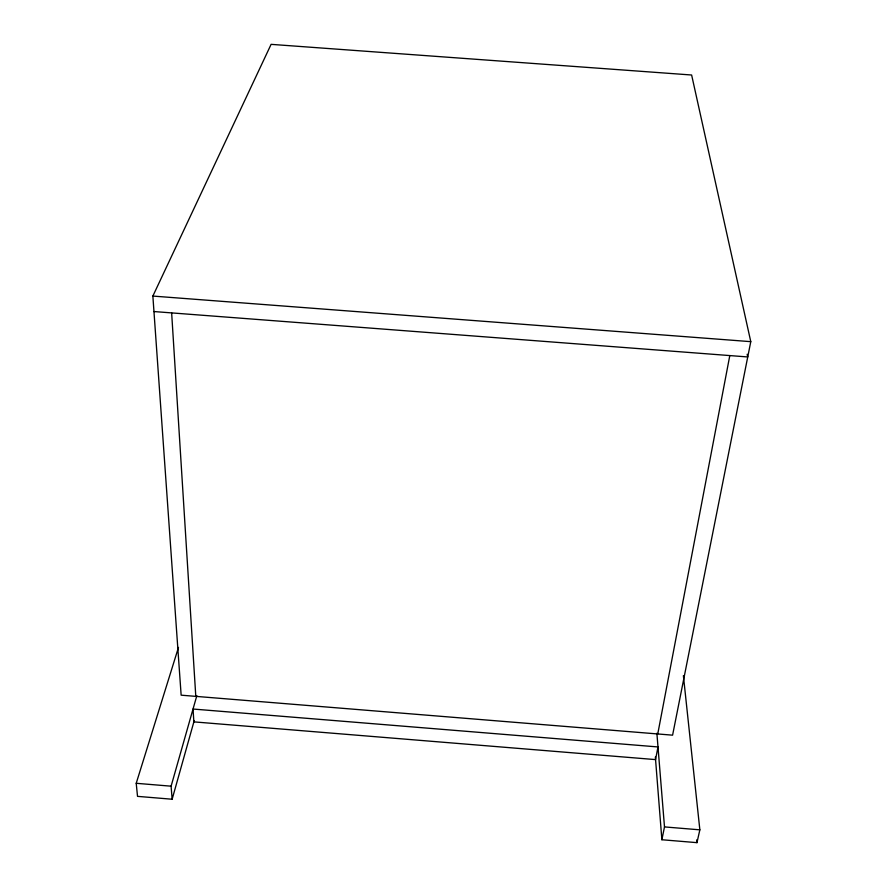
<?xml version="1.0" encoding="UTF-8"?>
<svg xmlns="http://www.w3.org/2000/svg" width="887" height="887" viewBox="0 0 887 887"><rect width="100%" height="100%" fill="white"/><g stroke="black" fill="none" stroke-linecap="round" stroke-linejoin="round"><path stroke-width="1.33" d="M657.755 733.959L729.801 355.576M750.779 341.661L672.59 735.168L181.148 695.175L152.863 296.07L271.1 44.35L691.627 75.007L750.779 341.661L152.863 296.07M683.389 675.661L699.854 829.833L696.971 842.65L661.879 839.745L664.496 826.917L656.879 733.239M178.487 647.41L136.221 783.299L137.518 796.36L172.145 799.231L194.231 720.588M172.145 799.231L171.102 786.181L196.836 695.663M153.961 311.548L747.741 356.951L747.164 354.257M136.221 783.299L171.102 786.181M664.496 826.917L699.854 829.833M696.683 839.889L696.971 842.65M655.36 757.021L661.879 839.745M171.646 312.9L195.794 696.362M657.988 746.943L655.56 759.605L193.865 721.874L193.033 709.035L657.988 746.943"/></g></svg>
